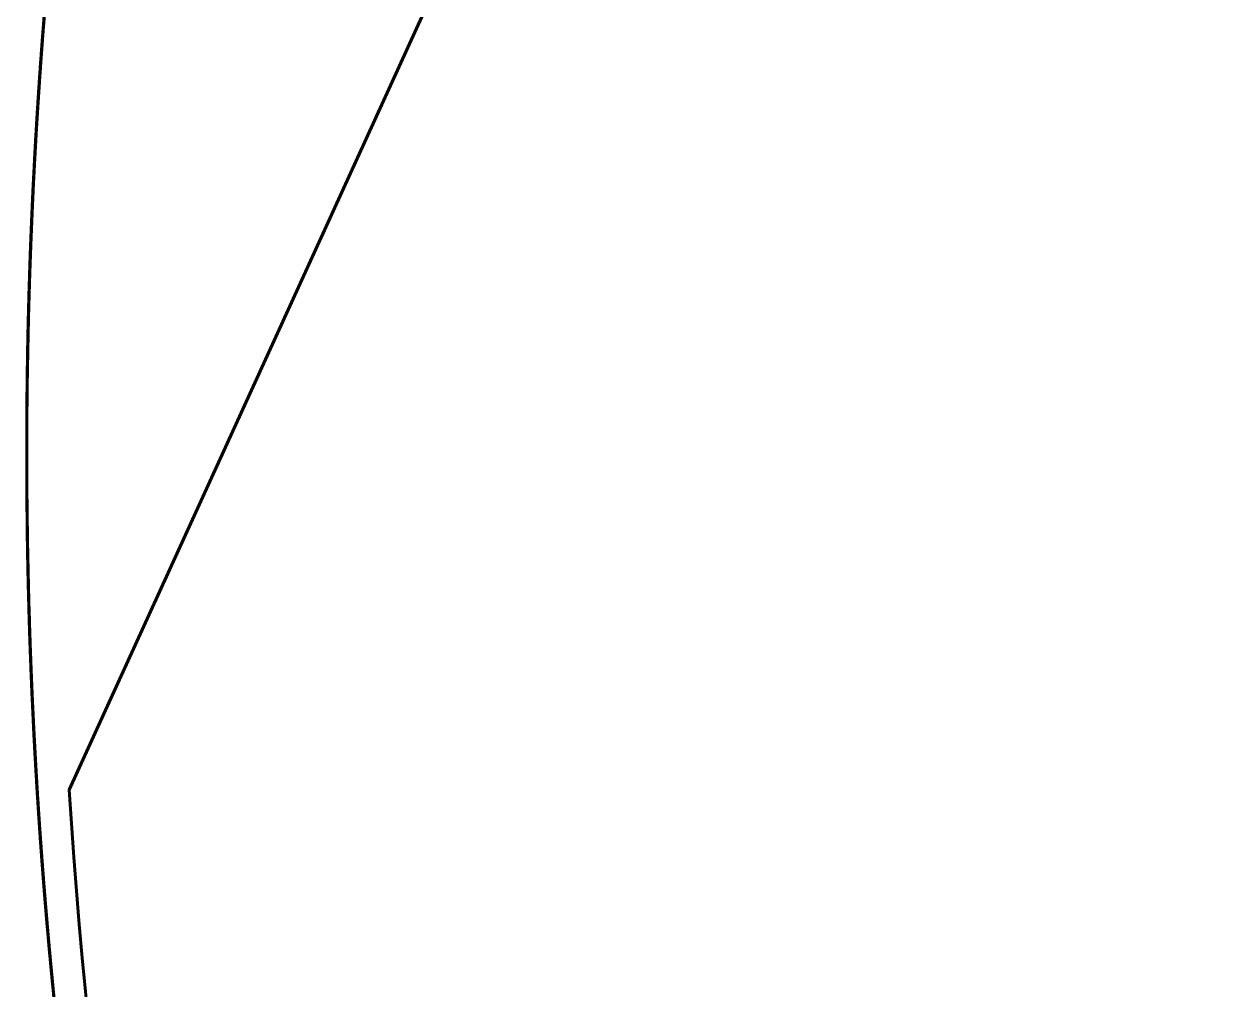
# Model space of a CAD drawing. Header units: millimetres. Extents: x 0 to 840, y 0 to 594.
# Drawn here: x 129.657 to 131.541, y 108.613 to 110.125 of the extents above; entities that cross this region are included whole.
import ezdxf

# ---------------------------------------------------------------- set-up
doc = ezdxf.new("R2010")
doc.units = ezdxf.units.MM
doc.linetypes.add('K5LT_BASIC', pattern=[0])
doc.layers.add('Системный слой', color=7, linetype='Continuous')

msp = doc.modelspace()

# ---------------------------------------------------------------- linework, layer by layer
at = {"layer": 'Системный слой', "color": 5, "linetype": 'K5LT_BASIC', "lineweight": 60, "true_color": 0x0000ff}
for p, q in [((131.38721, 112.56586), (129.72754, 108.9264)), ((129.68689, 110.1169), (129.68573, 110.10185)), ((129.68115, 110.03842), (129.67803, 109.99097)), ((129.6778, 109.98723), (129.67633, 109.96324)), ((129.66207, 109.57934), (129.66158, 109.53983)), ((129.66257, 109.29784), (129.6628, 109.28605)), ((129.66472, 109.20699), (129.66508, 109.1947)), ((129.6657, 109.17493), (129.66693, 109.13974)), ((129.66637, 109.15519), (129.66679, 109.14344)), ((129.6702, 109.0607), (129.67095, 109.04469)), ((129.68936, 108.75997), (129.69234, 108.7243)), ((129.69411, 108.70395), (129.69824, 108.65848))]:
    msp.add_line(p, q, dxfattribs=at)
msp.add_arc((138.21115, 109.45397), 8.5, 183.558416, 206.261997, dxfattribs=at)
for points, knots in [([(136.07952, 117.73398), (136.05516, 117.72771), (135.77275, 117.65368), (135.23964, 117.48432), (134.50201, 117.17139), (133.79685, 116.79088), (133.13035, 116.34613), (132.50835, 115.84102), (131.93628, 115.27997), (131.41916, 114.66792), (130.96152, 114.0102), (130.56736, 113.31258), (130.24014, 112.58117), (129.98272, 111.82238), (129.79736, 111.04285), (129.68568, 110.2494), (129.64865, 109.44899), (129.68661, 108.64862), (129.79921, 107.85531), (129.98548, 107.07599), (130.2387, 106.33242), (130.44963, 105.85892), (130.56179, 105.63431)], [0.9944152957, 0.9944152957, 0.9944152957, 0.9944152957, 0.9944302992, 0.9945894335, 0.9947485678, 0.9949077021, 0.9950668364, 0.9952259707, 0.995385105, 0.9955442393, 0.9957033736, 0.995862508, 0.9960216423, 0.9961807766, 0.9963399109, 0.9964990452, 0.9966581795, 0.9968173138, 0.9969764481, 0.9971355824, 0.9972947167, 0.997444463, 0.997444463, 0.997444463, 0.997444463]), ([(130.91189, 113.9063), (130.86571, 113.83059), (130.68531, 113.52424), (130.4033, 112.96877), (130.10893, 112.22353), (129.88552, 111.45404), (129.7506, 110.74852), (129.70115, 110.30027), (129.68689, 110.1169)], [0.95300248289, 0.95300248289, 0.95300248289, 0.95300248289, 0.95305537874, 0.95321451305, 0.95337364736, 0.95353278167, 0.95369191598, 0.95380162372, 0.95380162372, 0.95380162372, 0.95380162372]), ([(130.25158, 112.57611), (130.15513, 112.33023), (129.98418, 111.82698), (129.79876, 111.05021), (129.71732, 110.47528), (129.69049, 110.16319), (129.68689, 110.1169)], [0.5474236178, 0.5474236178, 0.5474236178, 0.5474236178, 0.5475811585, 0.54774029281, 0.54789942712, 0.5479271244, 0.5479271244, 0.5479271244, 0.5479271244]), ([(130.02032, 111.90608), (130.00255, 111.8467), (129.91168, 111.53071), (129.78021, 110.94916), (129.71007, 110.40725), (129.68784, 110.1291), (129.68689, 110.1169)], [0.98548180945, 0.98548180945, 0.98548180945, 0.98548180945, 0.98551877785, 0.98567791216, 0.98583704647, 0.98584434736, 0.98584434736, 0.98584434736, 0.98584434736]), ([(129.8867, 111.40486), (129.84391, 111.22226), (129.75479, 110.7765), (129.67009, 110.05956), (129.65595, 109.46991), (129.66646, 109.1477), (129.66881, 109.09218)], [0.97490405053, 0.97490405053, 0.97490405053, 0.97490405053, 0.97501591343, 0.97517504774, 0.97533418205, 0.97536732911, 0.97536732911, 0.97536732911, 0.97536732911]), ([(129.80875, 111.0358), (129.76648, 110.81124), (129.72147, 110.50515), (129.69314, 110.19728), (129.68689, 110.1169)], [0.10982551316, 0.10982551316, 0.10982551316, 0.10982551316, 0.10996180777, 0.11000990144, 0.11000990144, 0.11000990144, 0.11000990144]), ([(129.80375, 111.00902), (129.78503, 110.90779), (129.72435, 110.543), (129.66075, 109.90895), (129.65566, 109.1077), (129.72548, 108.30948), (129.85227, 107.61617), (129.96371, 107.19317), (130.01203, 107.02972)], [0.86817539014, 0.86817539014, 0.86817539014, 0.86817539014, 0.86823679185, 0.86839592616, 0.86855506047, 0.86871419478, 0.86887332909, 0.86897499228, 0.86897499228, 0.86897499228, 0.86897499228]), ([(129.80443, 111.01268), (129.79888, 110.98274), (129.74553, 110.6862), (129.70789, 110.38692), (129.68689, 110.1169)], [0.17391563845, 0.17391563845, 0.17391563845, 0.17391563845, 0.17393380013, 0.17409534869, 0.17409534869, 0.17409534869, 0.17409534869]), ([(129.79586, 110.9657), (129.77043, 110.82413), (129.72705, 110.54198), (129.69786, 110.25801), (129.68689, 110.1169)], [0.57979963221, 0.57979963221, 0.57979963221, 0.57979963221, 0.5798854233, 0.57996984802, 0.57996984802, 0.57996984802, 0.57996984802]), ([(129.7681, 110.80209), (129.75083, 110.69393), (129.71892, 110.46605), (129.69623, 110.23706), (129.68689, 110.1169)], [0.93230258622, 0.93230258622, 0.93230258622, 0.93230258622, 0.93236791852, 0.93243980797, 0.93243980797, 0.93243980797, 0.93243980797]), ([(129.75592, 110.72342), (129.73571, 110.58886), (129.7103, 110.38687), (129.69212, 110.18414), (129.68689, 110.1169)], [0.19533577087, 0.19533577087, 0.19533577087, 0.19533577087, 0.19541693189, 0.19545716446, 0.19545716446, 0.19545716446, 0.19545716446]), ([(129.75183, 110.69593), (129.73072, 110.55214), (129.68125, 110.14286), (129.64866, 109.46397), (129.67381, 108.91312), (129.70089, 108.63039), (129.70258, 108.61325)], [0.09921312429, 0.09921312429, 0.09921312429, 0.09921312429, 0.09929980904, 0.09945894335, 0.09961807766, 0.09962835305, 0.09962835305, 0.09962835305, 0.09962835305]), ([(129.74845, 110.67263), (129.72662, 110.52104), (129.67793, 110.10377), (129.64867, 109.41533), (129.6762, 108.8803), (129.70258, 108.61325)], [0.6332632008, 0.6332632008, 0.6332632008, 0.6332632008, 0.63335455124, 0.63351368555, 0.6336737469, 0.6336737469, 0.6336737469, 0.6336737469]), ([(129.74454, 110.64521), (129.72191, 110.48435), (129.70222, 110.3082), (129.68803, 110.13159), (129.68689, 110.1169)], [0.53714053573, 0.53714053573, 0.53714053573, 0.53714053573, 0.53723742839, 0.53724621652, 0.53724621652, 0.53724621652, 0.53724621652]), ([(129.73493, 110.57479), (129.72575, 110.50539), (129.7075, 110.35298), (129.69336, 110.20013), (129.68689, 110.1169)], [0.740091917014, 0.740091917014, 0.740091917014, 0.740091917014, 0.74013367282, 0.74018346619, 0.74018346619, 0.74018346619, 0.74018346619]), ([(129.73464, 110.57254), (129.73005, 110.53779), (129.711, 110.38624), (129.69601, 110.23422), (129.68689, 110.1169)], [0.302175145202, 0.302175145202, 0.302175145202, 0.302175145202, 0.302196053469, 0.302266243221, 0.302266243221, 0.302266243221, 0.302266243221]), ([(129.73077, 110.54285), (129.72522, 110.49961), (129.70812, 110.35788), (129.69458, 110.21575), (129.68689, 110.1169)], [0.206052927302, 0.206052927302, 0.206052927302, 0.206052927302, 0.206078930618, 0.20613807233, 0.20613807233, 0.20613807233, 0.20613807233]), ([(129.71769, 110.43558), (129.70835, 110.35481), (129.69578, 110.23049), (129.68593, 110.10593), (129.68283, 110.06241)], [0.900333424964, 0.900333424964, 0.900333424964, 0.900333424964, 0.900381922342, 0.900407947724, 0.900407947724, 0.900407947724, 0.900407947724]), ([(129.69699, 110.236), (129.69398, 110.20319), (129.6882, 110.13612), (129.68323, 110.06898), (129.68089, 110.03469)], [0.804245147229, 0.804245147229, 0.804245147229, 0.804245147229, 0.804264799491, 0.80428530214, 0.80428530214, 0.80428530214, 0.80428530214]), ([(129.68689, 110.1169), (129.68353, 110.0737), (129.66183, 109.76433), (129.65606, 109.39436), (129.66964, 109.06834), (129.67274, 109.00893)], [0.69745983466, 0.69745983466, 0.69745983466, 0.69745983466, 0.69748567791, 0.69764481222, 0.69768029349, 0.69768029349, 0.69768029349, 0.69768029349]), ([(129.68689, 110.1169), (129.67657, 109.98421), (129.65487, 109.5848), (129.66237, 109.11299), (129.6878, 108.77566), (129.69406, 108.70447)], [0.84699254495, 0.84699254495, 0.84699254495, 0.84699254495, 0.84707192871, 0.84723106302, 0.84727368952, 0.84727368952, 0.84727368952, 0.84727368952]), ([(129.68689, 110.1169), (129.68394, 110.07903), (129.66233, 109.77501), (129.65619, 109.42357), (129.66792, 109.11066), (129.67003, 109.06439)], [0.87903526858, 0.87903526858, 0.87903526858, 0.87903526858, 0.87905792489, 0.8792170592, 0.87924468764, 0.87924468764, 0.87924468764, 0.87924468764]), ([(129.68689, 110.1169), (129.67616, 109.97888), (129.65454, 109.57411), (129.66297, 109.09979), (129.68865, 108.76531), (129.69473, 108.69694)], [0.66541711104, 0.66541711104, 0.66541711104, 0.66541711104, 0.66549968173, 0.66565881604, 0.66569975744, 0.66569975744, 0.66569975744, 0.66569975744]), ([(129.68689, 110.1169), (129.67964, 110.02363), (129.65759, 109.6639), (129.65847, 109.22741), (129.67973, 108.88558), (129.68543, 108.81013)], [0.59065075589, 0.59065075589, 0.59065075589, 0.59065075589, 0.59070655633, 0.59086569064, 0.59091082272, 0.59091082272, 0.59091082272, 0.59091082272]), ([(129.68689, 110.1169), (129.66693, 109.86026), (129.65642, 109.53663), (129.66428, 109.21323), (129.66665, 109.14721)], [0.35567078261, 0.35567078261, 0.35567078261, 0.35567078261, 0.35582431572, 0.35586372253, 0.35586372253, 0.35586372253, 0.35586372253]), ([(129.68689, 110.1169), (129.67881, 110.01297), (129.65939, 109.68605), (129.65877, 109.35836), (129.66709, 109.13532)], [0.22749988807, 0.22749988807, 0.22749988807, 0.22749988807, 0.22756206238, 0.22769519338, 0.22769519338, 0.22769519338, 0.22769519338]), ([(129.68689, 110.1169), (129.67861, 110.01049), (129.65965, 109.68893), (129.65889, 109.36664), (129.6665, 109.15145)], [0.67609801891, 0.67609801891, 0.67609801891, 0.67609801891, 0.67616168046, 0.67629011392, 0.67629011392, 0.67629011392, 0.67629011392]), ([(129.68689, 110.1169), (129.67801, 110.00267), (129.66237, 109.73124), (129.65971, 109.45931), (129.6625, 109.30207)], [0.94312071584, 0.94312071584, 0.94312071584, 0.94312071584, 0.94318905156, 0.94328285359, 0.94328285359, 0.94328285359, 0.94328285359]), ([(129.68689, 110.1169), (129.66856, 109.88122), (129.65041, 109.37922), (129.67648, 108.87746), (129.70258, 108.61325)], [0.00320082266, 0.00320082266, 0.00320082266, 0.00320082266, 0.0033418205, 0.00350018215, 0.00350018215, 0.00350018215, 0.00350018215]), ([(129.68689, 110.1169), (129.67165, 109.92099), (129.66009, 109.65317), (129.66113, 109.38524), (129.6623, 109.31383)], [0.82563072921, 0.82563072921, 0.82563072921, 0.82563072921, 0.82574793125, 0.82579053003, 0.82579053003, 0.82579053003, 0.82579053003]), ([(129.68689, 110.1169), (129.67022, 109.90253), (129.65795, 109.5951), (129.66227, 109.28764), (129.66507, 109.19524)], [0.72950255831, 0.72950255831, 0.72950255831, 0.72950255831, 0.7296308084, 0.72968594246, 0.72968594246, 0.72968594246, 0.72968594246]), ([(129.68689, 110.1169), (129.67594, 109.97604), (129.66577, 109.78385), (129.6621, 109.59147), (129.66159, 109.54036)], [0.03524354629, 0.03524354629, 0.03524354629, 0.03524354629, 0.03532781668, 0.03535830632, 0.03535830632, 0.03535830632, 0.03535830632]), ([(129.68689, 110.1169), (129.68107, 110.04209), (129.67028, 109.87496), (129.66441, 109.70758), (129.66267, 109.61516)], [0.686778926785, 0.686778926785, 0.686778926785, 0.686778926785, 0.686823679185, 0.686878813161, 0.686878813161, 0.686878813161, 0.686878813161]), ([(129.68689, 110.1169), (129.68251, 110.06056), (129.67359, 109.92901), (129.66771, 109.79729), (129.66535, 109.72199)], [0.78290709768, 0.78290709768, 0.78290709768, 0.78290709768, 0.782940802037, 0.782985737872, 0.782985737872, 0.782985737872, 0.782985737872]), ([(129.68689, 110.1169), (129.67903, 110.01581), (129.67114, 109.88419), (129.66631, 109.75243), (129.66535, 109.72199)], [0.857673452823, 0.857673452823, 0.857673452823, 0.857673452823, 0.857733927435, 0.857752091337, 0.857752091337, 0.857752091337, 0.857752091337]), ([(129.68689, 110.1169), (129.6827, 110.06304), (129.67489, 109.94856), (129.66938, 109.83394), (129.66711, 109.77325)], [0.334308966839, 0.334308966839, 0.334308966839, 0.334308966839, 0.33434118396, 0.334377408787, 0.334377408787, 0.334377408787, 0.334377408787]), ([(129.68689, 110.1169), (129.68292, 110.06589), (129.67523, 109.95407), (129.66975, 109.84212), (129.66742, 109.78125)], [0.964482531592, 0.964482531592, 0.964482531592, 0.964482531592, 0.964513049013, 0.964549380595, 0.964549380595, 0.964549380595, 0.964549380595]), ([(129.68689, 110.1169), (129.68618, 110.10779), (129.67817, 110.00261), (129.67211, 109.89729), (129.6682, 109.80101)], [0.259542611706, 0.259542611706, 0.259542611706, 0.259542611706, 0.259548058562, 0.259605529577, 0.259605529577, 0.259605529577, 0.259605529577]), ([(129.68689, 110.1169), (129.68311, 110.06837), (129.67583, 109.96313), (129.6705, 109.85778), (129.6682, 109.80101)], [0.515884400751, 0.515884400751, 0.515884400751, 0.515884400751, 0.515913430936, 0.515947318706, 0.515947318706, 0.515947318706, 0.515947318706]), ([(129.68663, 110.11355), (129.68153, 110.04768), (129.67469, 109.94353), (129.66975, 109.83927), (129.6682, 109.80101)], [0.419756896329, 0.419756896329, 0.419756896329, 0.419756896329, 0.419796308084, 0.419819147772, 0.419819147772, 0.419819147772, 0.419819147772]), ([(129.68689, 110.1169), (129.68516, 110.09465), (129.67797, 109.99727), (129.67245, 109.89977), (129.66918, 109.8245)], [0.34498987472, 0.34498987472, 0.34498987472, 0.34498987472, 0.345003182686, 0.345048118521, 0.345048118521, 0.345048118521, 0.345048118521]), ([(129.68689, 110.1169), (129.68414, 110.08151), (129.67782, 109.9932), (129.67288, 109.90481), (129.67041, 109.85182)], [0.430437137735, 0.430437137735, 0.430437137735, 0.430437137735, 0.430458306811, 0.430489943296, 0.430489943296, 0.430489943296, 0.430489943296]), ([(129.68689, 110.1169), (129.68577, 110.10246), (129.67943, 110.01824), (129.67434, 109.93393), (129.67099, 109.86403)], [0.077967177793, 0.077967177793, 0.077967177793, 0.077967177793, 0.077975811585, 0.078017553761, 0.078017553761, 0.078017553761, 0.078017553761]), ([(129.68689, 110.1169), (129.68557, 110.09998), (129.68096, 110.0383), (129.67702, 109.97657), (129.67451, 109.93176)], [0.526565308633, 0.526565308633, 0.526565308633, 0.526565308633, 0.526575429663, 0.526602199802, 0.526602199802, 0.526602199802, 0.526602199802]), ([(129.68689, 110.1169), (129.68455, 110.08684), (129.68139, 110.04327), (129.67857, 109.99967), (129.67773, 109.98616)], [0.612012571648, 0.612012571648, 0.612012571648, 0.612012571648, 0.612030553788, 0.612038627863, 0.612038627863, 0.612038627863, 0.612038627863]), ([(129.68035, 110.02668), (129.67133, 109.89234), (129.66227, 109.68375), (129.66085, 109.475), (129.66131, 109.40091)], [0.83632962108, 0.83632962108, 0.83632962108, 0.83632962108, 0.83640992998, 0.83645412223, 0.83645412223, 0.83645412223, 0.83645412223]), ([(129.68035, 110.02669), (129.67362, 109.92646), (129.66579, 109.76812), (129.66237, 109.60963), (129.66171, 109.55156)], [0.39841239647, 0.39841239647, 0.39841239647, 0.39841239647, 0.39847231063, 0.398506946088, 0.398506946088, 0.398506946088, 0.398506946088]), ([(129.67773, 109.98616), (129.66904, 109.8468), (129.65367, 109.44054), (129.66877, 108.99023), (129.69605, 108.68097), (129.70022, 108.63752)], [0.74020952235, 0.74020952235, 0.74020952235, 0.74020952235, 0.74029280713, 0.74045194144, 0.74047797784, 0.74047797784, 0.74047797784, 0.74047797784]), ([(129.67681, 109.97123), (129.67073, 109.87097), (129.6594, 109.60705), (129.66031, 109.34281), (129.66557, 109.17922)], [0.30229527385, 0.30229527385, 0.30229527385, 0.30229527385, 0.30235518778, 0.30245281434, 0.30245281434, 0.30245281434, 0.30245281434]), ([(129.6778, 109.98723), (129.67138, 109.88449), (129.66352, 109.7076), (129.66117, 109.53057), (129.66115, 109.45648)], [0.93246565111, 0.93246565111, 0.93246565111, 0.93246565111, 0.93252705283, 0.9325712451, 0.9325712451, 0.9325712451, 0.9325712451]), ([(129.66868, 109.81276), (129.66114, 109.63321), (129.65849, 109.37948), (129.66712, 109.12599), (129.6706, 109.05216)], [0.07802775842, 0.07802775842, 0.07802775842, 0.07802775842, 0.07813494589, 0.07817903181, 0.07817903181, 0.07817903181, 0.07817903181]), ([(129.66868, 109.81276), (129.66503, 109.72574), (129.66058, 109.55943), (129.661, 109.39307), (129.6623, 109.31383)], [0.558668612873, 0.558668612873, 0.558668612873, 0.558668612873, 0.558720560153, 0.558767833044, 0.558767833044, 0.558767833044, 0.558767833044]), ([(129.6682, 109.80101), (129.66664, 109.76275), (129.66279, 109.64918), (129.66121, 109.53556), (129.66115, 109.46022)], [0.483904595019, 0.483904595019, 0.483904595019, 0.483904595019, 0.483927434755, 0.48397237064, 0.48397237064, 0.48397237064, 0.48397237064]), ([(129.66852, 109.80902), (129.66638, 109.75741), (129.66359, 109.67161), (129.6621, 109.58578), (129.66171, 109.55158)], [0.120752133837, 0.120752133837, 0.120752133837, 0.120752133837, 0.120782940802, 0.120803337093, 0.120803337093, 0.120803337093, 0.120803337093]), ([(129.66742, 109.78125), (129.66508, 109.72039), (129.661, 109.57244), (129.66076, 109.42442), (129.66195, 109.33733)], [0.024629487384, 0.024629487384, 0.024629487384, 0.024629487384, 0.024665817951, 0.024717764945, 0.024717764945, 0.024717764945, 0.024717764945]), ([(129.66711, 109.77325), (129.6606, 109.59901), (129.65895, 109.35454), (129.66777, 109.11033), (129.67116, 109.04042)], [0.34505831666, 0.34505831666, 0.34505831666, 0.34505831666, 0.345162317, 0.34520406586, 0.34520406586, 0.34520406586, 0.34520406586]), ([(129.66626, 109.74948), (129.66443, 109.69671), (129.66221, 109.60887), (129.66134, 109.52102), (129.66121, 109.48596)], [0.473233939718, 0.473233939718, 0.473233939718, 0.473233939718, 0.473265436028, 0.473286344209, 0.473286344209, 0.473286344209, 0.473286344209]), ([(129.66535, 109.72199), (129.6644, 109.69155), (129.66254, 109.62015), (129.66158, 109.54874), (129.66132, 109.50777)], [0.387792144728, 0.387792144728, 0.387792144728, 0.387792144728, 0.387810311903, 0.387834745099, 0.387834745099, 0.387834745099, 0.387834745099]), ([(129.66324, 109.64294), (129.6614, 109.55978), (129.66007, 109.38274), (129.66424, 109.20573), (129.66799, 109.11194)], [0.90049144666, 0.90049144666, 0.90049144666, 0.90049144666, 0.90054105665, 0.90059704049, 0.90059704049, 0.90059704049, 0.90059704049]), ([(129.66267, 109.61516), (129.66093, 109.52274), (129.6605, 109.36029), (129.6647, 109.1979), (129.66737, 109.12796)], [0.804368799794, 0.804368799794, 0.804368799794, 0.804368799794, 0.8044239338, 0.80446568266, 0.80446568266, 0.80446568266, 0.80446568266]), ([(129.66295, 109.62947), (129.66193, 109.57965), (129.66098, 109.49955), (129.66116, 109.41945), (129.66139, 109.38918)], [0.28100146736, 0.28100146736, 0.28100146736, 0.28100146736, 0.281031190325, 0.281049244814, 0.281049244814, 0.281049244814, 0.281049244814]), ([(129.66245, 109.60292), (129.66228, 109.59364), (129.65792, 109.3176), (129.66841, 108.99647), (129.69559, 108.68597), (129.69986, 108.64129)], [0.29168765568, 0.29168765568, 0.29168765568, 0.29168765568, 0.29169318905, 0.29185232336, 0.29187909368, 0.29187909368, 0.29187909368, 0.29187909368]), ([(129.66218, 109.58685), (129.66114, 109.51953), (129.66072, 109.40732), (129.66251, 109.29513), (129.66358, 109.25026)], [0.270329036169, 0.270329036169, 0.270329036169, 0.270329036169, 0.270369191598, 0.270395961847, 0.270395961847, 0.270395961847, 0.270395961847]), ([(129.66118, 109.47625), (129.66104, 109.42478), (129.66163, 109.3336), (129.66367, 109.24245), (129.66484, 109.20276)], [0.622820985979, 0.622820985979, 0.622820985979, 0.622820985979, 0.622851686824, 0.622875368835, 0.622875368835, 0.622875368835, 0.622875368835]), ([(129.66115, 109.45648), (129.66113, 109.39842), (129.66198, 109.31257), (129.66412, 109.22675), (129.66495, 109.19898)], [0.708272179448, 0.708272179448, 0.708272179448, 0.708272179448, 0.708306810949, 0.708323383065, 0.708323383065, 0.708323383065, 0.708323383065]), ([(129.66115, 109.44472), (129.6612, 109.39842), (129.6621, 109.30064), (129.66468, 109.20289), (129.6665, 109.15145)], [0.441251819929, 0.441251819929, 0.441251819929, 0.441251819929, 0.441279439847, 0.441310140644, 0.441310140644, 0.441310140644, 0.441310140644]), ([(129.66123, 109.41697), (129.66214, 109.20574), (129.67297, 108.94432), (129.69576, 108.68384), (129.70057, 108.63384)], [0.92189819167, 0.92189819167, 0.92189819167, 0.92189819167, 0.92202418842, 0.92205414564, 0.92205414564, 0.92205414564, 0.92205414564]), ([(129.66131, 109.40091), (129.66177, 109.32682), (129.66373, 109.22514), (129.66749, 109.12351), (129.66865, 109.09593)], [0.067428755058, 0.067428755058, 0.067428755058, 0.067428755058, 0.067472947168, 0.067489412956, 0.067489412956, 0.067489412956, 0.067489412956]), ([(129.66139, 109.38918), (129.66162, 109.3589), (129.66297, 109.25453), (129.66623, 109.15019), (129.6695, 109.07618)], [0.889860993799, 0.889860993799, 0.889860993799, 0.889860993799, 0.889879057925, 0.889923250192, 0.889923250192, 0.889923250192, 0.889923250192]), ([(129.66149, 109.3774), (129.66298, 109.21106), (129.67271, 108.95597), (129.69385, 108.70164), (129.70258, 108.61325)], [0.9325869673, 0.9325869673, 0.9325869673, 0.9325869673, 0.93268618714, 0.93273916747, 0.93273916747, 0.93273916747, 0.93273916747]), ([(129.66189, 109.34161), (129.66298, 109.25844), (129.66818, 109.07095), (129.67955, 108.88372), (129.68778, 108.77968)], [0.6869332035, 0.6869332035, 0.6869332035, 0.6869332035, 0.68698281349, 0.68704506479, 0.68704506479, 0.68704506479, 0.68704506479]), ([(129.66238, 109.30866), (129.66379, 109.22579), (129.67111, 108.99363), (129.6879, 108.7619), (129.70258, 108.61325)], [0.32378888802, 0.32378888802, 0.32378888802, 0.32378888802, 0.32383831954, 0.32392741846, 0.32392741846, 0.32392741846, 0.32392741846]), ([(129.66238, 109.30866), (129.66294, 109.27601), (129.66461, 109.20241), (129.66723, 109.12885), (129.66899, 109.08792)], [0.430597966795, 0.430597966795, 0.430597966795, 0.430597966795, 0.430617441121, 0.43064187419, 0.43064187419, 0.43064187419, 0.43064187419]), ([(129.6625, 109.30207), (129.66384, 109.22675), (129.67096, 108.99678), (129.68737, 108.76722), (129.70258, 108.61325)], [0.50536563083, 0.50536563083, 0.50536563083, 0.50536563083, 0.50541056652, 0.50550285237, 0.50550285237, 0.50550285237, 0.50550285237]), ([(129.6628, 109.28605), (129.6637, 109.23993), (129.66645, 109.14094), (129.67092, 109.04201), (129.67379, 108.98919)], [0.783072422251, 0.783072422251, 0.783072422251, 0.783072422251, 0.783099936346, 0.783131487057, 0.783131487057, 0.783131487057, 0.783131487057]), ([(129.6628, 109.28605), (129.66485, 109.18188), (129.67336, 108.95729), (129.69073, 108.73319), (129.70258, 108.61325)], [0.94328604045, 0.94328604045, 0.94328604045, 0.94328604045, 0.94334818587, 0.94342007534, 0.94342007534, 0.94342007534, 0.94342007534]), ([(129.66296, 109.27803), (129.66407, 109.2239), (129.66665, 109.13824), (129.67052, 109.05263), (129.67211, 109.02111)], [0.419923149576, 0.419923149576, 0.419923149576, 0.419923149576, 0.419955442394, 0.419974264128, 0.419974264128, 0.419974264128, 0.419974264128]), ([(129.66329, 109.2625), (129.66711, 109.09212), (129.68997, 108.65529), (129.7536, 108.16482), (129.81337, 107.84676), (129.82443, 107.79103)], [0.55877803905, 0.55877803905, 0.55877803905, 0.55877803905, 0.55887969446, 0.55903882877, 0.55907271654, 0.55907271654, 0.55907271654, 0.55907271654]), ([(129.66428, 109.22248), (129.66675, 109.13132), (129.67523, 108.93469), (129.69049, 108.73846), (129.70062, 108.63334)], [0.13154968424, 0.13154968424, 0.13154968424, 0.13154968424, 0.13160407384, 0.13166706244, 0.13166706244, 0.13166706244, 0.13166706244]), ([(129.66469, 109.20787), (129.67097, 108.98985), (129.70348, 108.50568), (129.81752, 107.76184), (130.01244, 106.98464), (130.26335, 106.27386), (130.4638, 105.83056), (130.56179, 105.63431)], [0.98602521946, 0.98602521946, 0.98602521946, 0.98602521946, 0.98615531509, 0.9863144494, 0.9864735837, 0.98663271801, 0.986763555, 0.986763555, 0.986763555, 0.986763555]), ([(129.66484, 109.20276), (129.66601, 109.16305), (129.66877, 109.08718), (129.67254, 109.01137), (129.67456, 108.97524)], [0.056787251329, 0.056787251329, 0.056787251329, 0.056787251329, 0.056810948441, 0.056832529361, 0.056832529361, 0.056832529361, 0.056832529361]), ([(129.66545, 109.18296), (129.66716, 109.12884), (129.675, 108.93866), (129.68919, 108.74879), (129.70258, 108.61325)], [0.40926114937, 0.40926114937, 0.40926114937, 0.40926114937, 0.40929344367, 0.40937468148, 0.40937468148, 0.40937468148, 0.40937468148]), ([(129.66617, 109.16115), (129.6674, 109.12499), (129.67257, 108.99772), (129.68059, 108.87059), (129.68778, 108.77968)], [0.772416356761, 0.772416356761, 0.772416356761, 0.772416356761, 0.772437937619, 0.772492328039, 0.772492328039, 0.772492328039, 0.772492328039]), ([(129.66832, 109.10395), (129.67237, 109.00501), (129.68107, 108.85597), (129.69367, 108.70723), (129.69835, 108.65721)], [0.654937749269, 0.654937749269, 0.654937749269, 0.654937749269, 0.654996817314, 0.655026782305, 0.655026782305, 0.655026782305, 0.655026782305]), ([(129.66899, 109.08792), (129.67028, 109.05767), (129.67619, 108.9351), (129.68473, 108.81267), (129.69266, 108.72057)], [0.676302755382, 0.676302755382, 0.676302755382, 0.676302755382, 0.676320814768, 0.676375948741, 0.676375948741, 0.676375948741, 0.676375948741]), ([(129.66989, 109.06748), (129.67287, 109.0017), (129.68018, 108.87297), (129.69041, 108.74444), (129.69611, 108.68162)], [0.302475048666, 0.302475048666, 0.302475048666, 0.302475048666, 0.302514322088, 0.302551948682, 0.302551948682, 0.302551948682, 0.302551948682]), ([(129.6702, 109.0607), (129.67178, 109.02636), (129.67749, 108.9168), (129.6853, 108.80735), (129.69166, 108.73229)], [0.761755436292, 0.761755436292, 0.761755436292, 0.761755436292, 0.761775938893, 0.761820874714, 0.761820874714, 0.761820874714, 0.761820874714]), ([(129.67023, 109.06012), (129.67254, 109.00996), (129.67898, 108.89261), (129.68785, 108.77541), (129.69372, 108.70835)], [0.217029250539, 0.217029250539, 0.217029250539, 0.217029250539, 0.217059197963, 0.217099348885, 0.217099348885, 0.217099348885, 0.217099348885]), ([(129.67035, 109.05742), (129.67214, 109.01884), (129.68003, 108.87058), (129.69178, 108.72256), (129.70258, 108.61325)], [0.580180655758, 0.580180655758, 0.580180655758, 0.580180655758, 0.580203691916, 0.580269207523, 0.580269207523, 0.580269207523, 0.580269207523]), ([(129.6704, 109.05631), (129.67366, 108.98643), (129.68124, 108.8576), (129.69174, 108.72898), (129.69715, 108.67015)], [0.569499967648, 0.569499967648, 0.569499967648, 0.569499967648, 0.569541693189, 0.56957693593, 0.56957693593, 0.56957693593, 0.56957693593]), ([(129.67077, 109.04842), (129.67473, 108.96516), (129.68214, 108.84585), (129.69206, 108.72673), (129.69529, 108.69069)], [0.024775236167, 0.024775236167, 0.024775236167, 0.024775236167, 0.02482495226, 0.024846532806, 0.024846532806, 0.024846532806, 0.024846532806]), ([(129.67216, 109.02023), (129.67376, 108.98871), (129.6791, 108.89389), (129.68602, 108.79917), (129.69135, 108.73598)], [0.398612624388, 0.398612624388, 0.398612624388, 0.398612624388, 0.39863144494, 0.398669270618, 0.398669270618, 0.398669270618, 0.398669270618]), ([(129.67489, 108.96945), (129.67691, 108.93389), (129.68289, 108.83897), (129.69046, 108.74416), (129.69581, 108.68491)], [0.751092693893, 0.751092693893, 0.751092693893, 0.751092693893, 0.751113940166, 0.751149421422, 0.751149421422, 0.751149421422, 0.751149421422]), ([(129.67677, 108.93745), (129.68611, 108.78314), (129.70471, 108.57122), (129.7312, 108.3602), (129.73902, 108.30267)], [0.0782018718, 0.0782018718, 0.0782018718, 0.0782018718, 0.0782940802, 0.07832871432, 0.07832871432, 0.07832871432, 0.07832871432]), ([(129.67677, 108.93745), (129.68658, 108.77532), (129.70522, 108.56631), (129.73152, 108.35821), (129.73785, 108.31132)], [0.34522456824, 0.34522456824, 0.34522456824, 0.34522456824, 0.34532145131, 0.34534967529, 0.34534967529, 0.34534967529, 0.34534967529]), ([(129.67741, 108.92693), (129.67939, 108.89489), (129.68431, 108.82185), (129.69017, 108.74888), (129.69376, 108.70794)], [0.387950294659, 0.387950294659, 0.387950294659, 0.387950294659, 0.387969446213, 0.387993956586, 0.387993956586, 0.387993956586, 0.387993956586]), ([(129.67897, 108.90225), (129.68357, 108.83116), (129.69101, 108.73478), (129.70008, 108.63855), (129.70258, 108.61325)], [0.911319697153, 0.911319697153, 0.911319697153, 0.911319697153, 0.911362189688, 0.911377351716, 0.911377351716, 0.911377351716, 0.911377351716]), ([(129.67925, 108.89799), (129.68397, 108.82548), (129.69137, 108.73052), (129.70036, 108.63571), (129.70258, 108.61325)], [0.281146982364, 0.281146982364, 0.281146982364, 0.281146982364, 0.281190324634, 0.281203786963, 0.281203786963, 0.281203786963, 0.281203786963]), ([(129.67949, 108.89425), (129.68174, 108.85995), (129.68702, 108.78623), (129.69326, 108.71258), (129.69687, 108.67321)], [0.473404068718, 0.473404068718, 0.473404068718, 0.473404068718, 0.473424570338, 0.47344815361, 0.47344815361, 0.47344815361, 0.47344815361]), ([(129.68002, 108.88626), (129.6851, 108.80984), (129.69239, 108.71881), (129.70113, 108.62791), (129.70258, 108.61325)], [0.548172016303, 0.548172016303, 0.548172016303, 0.548172016303, 0.548217695735, 0.54822648389, 0.54822648389, 0.54822648389, 0.54822648389]), ([(129.68135, 108.86653), (129.68381, 108.83082), (129.68966, 108.75302), (129.69658, 108.6753), (129.70063, 108.63328)], [0.110258725582, 0.110258725582, 0.110258725582, 0.110258725582, 0.110280076385, 0.110305260119, 0.110305260119, 0.110305260119, 0.110305260119]), ([(129.68221, 108.85424), (129.68553, 108.80699), (129.69185, 108.72662), (129.69931, 108.64634), (129.70258, 108.61325)], [0.644306568642, 0.644306568642, 0.644306568642, 0.644306568642, 0.644334818587, 0.644354654788, 0.644354654788, 0.644354654788, 0.644354654788]), ([(129.68331, 108.83882), (129.68919, 108.75728), (129.7024, 108.60462), (129.71972, 108.45238), (129.72868, 108.38148)], [0.900651430735, 0.900651430735, 0.900651430735, 0.900651430735, 0.900700190961, 0.900742817478, 0.900742817478, 0.900742817478, 0.900742817478]), ([(129.68416, 108.82712), (129.68657, 108.79425), (129.69223, 108.72292), (129.69879, 108.65166), (129.70258, 108.61325)], [0.825887408001, 0.825887408001, 0.825887408001, 0.825887408001, 0.825907065563, 0.825930088701, 0.825930088701, 0.825930088701, 0.825930088701]), ([(129.68505, 108.81506), (129.68801, 108.77556), (129.69353, 108.70826), (129.69984, 108.64103), (129.70258, 108.61325)], [0.462738943691, 0.462738943691, 0.462738943691, 0.462738943691, 0.462762571611, 0.462779220875, 0.462779220875, 0.462779220875, 0.462779220875]), ([(129.68508, 108.81477), (129.68784, 108.77785), (129.69332, 108.71065), (129.69959, 108.64351), (129.70258, 108.61325)], [0.014140871468, 0.014140871468, 0.014140871468, 0.014140871468, 0.014162953533, 0.014181090035, 0.014181090035, 0.014181090035, 0.014181090035]), ([(129.68624, 108.79943), (129.68947, 108.75733), (129.6947, 108.69525), (129.70061, 108.63323), (129.70258, 108.61325)], [0.729764757231, 0.729764757231, 0.729764757231, 0.729764757231, 0.729789942712, 0.729801917803, 0.729801917803, 0.729801917803, 0.729801917803]), ([(129.6879, 108.77819), (129.68943, 108.7588), (129.69398, 108.70379), (129.69907, 108.64883), (129.70258, 108.61325)], [0.195723599387, 0.195723599387, 0.195723599387, 0.195723599387, 0.19573520051, 0.195756523948, 0.195756523948, 0.195756523948, 0.195756523948]), ([(129.70258, 108.61325), (129.72271, 108.40955), (129.75174, 108.19489), (129.78887, 107.98162), (129.79091, 107.97)], [0.02486199792, 0.02486199792, 0.02486199792, 0.02486199792, 0.02498408657, 0.02499111962, 0.02499111962, 0.02499111962, 0.02499111962]), ([(129.70258, 108.61325), (129.71336, 108.5042), (129.73223, 108.34458), (129.7556, 108.18558), (129.76349, 108.13508)], [0.056904721532, 0.056904721532, 0.056904721532, 0.056904721532, 0.05697008275, 0.057000572773, 0.057000572773, 0.057000572773, 0.057000572773]), ([(129.70258, 108.61325), (129.72089, 108.42799), (129.75084, 108.20094), (129.78986, 107.97538), (129.79746, 107.93333)], [0.12099016881, 0.12099016881, 0.12099016881, 0.12099016881, 0.12110120942, 0.12112669652, 0.12112669652, 0.12112669652, 0.12112669652]), ([(129.70258, 108.61325), (129.7053, 108.58573), (129.72559, 108.3901), (129.75263, 108.19521), (129.78081, 108.02856)], [0.17439470818, 0.17439470818, 0.17439470818, 0.17439470818, 0.17441120306, 0.17451201651, 0.17451201651, 0.17451201651, 0.17451201651]), ([(129.70258, 108.61325), (129.70972, 108.54106), (129.72205, 108.43059), (129.73654, 108.32037), (129.74184, 108.28212)], [0.249161063316, 0.249161063316, 0.249161063316, 0.249161063316, 0.249204328454, 0.24922736418, 0.24922736418, 0.24922736418, 0.24922736418]), ([(129.70258, 108.61325), (129.70348, 108.60416), (129.71429, 108.49655), (129.72714, 108.38914), (129.74061, 108.29104)], [0.270522879078, 0.270522879078, 0.270522879078, 0.270522879078, 0.270528325907, 0.270587389884, 0.270587389884, 0.270587389884, 0.270587389884]), ([(129.70258, 108.61325), (129.71672, 108.47017), (129.73605, 108.31469), (129.75964, 108.15986), (129.76161, 108.14716)], [0.494821944503, 0.494821944503, 0.494821944503, 0.494821944503, 0.494907702101, 0.494915364497, 0.494915364497, 0.494915364497, 0.494915364497]), ([(129.70258, 108.61325), (129.70737, 108.56481), (129.7179, 108.4668), (129.73012, 108.36898), (129.73674, 108.31952)], [0.526864668123, 0.526864668123, 0.526864668123, 0.526864668123, 0.526893698282, 0.526923463783, 0.526923463783, 0.526923463783, 0.526923463783]), ([(129.70258, 108.61325), (129.70425, 108.59636), (129.70952, 108.54461), (129.71526, 108.4929), (129.71935, 108.45809)], [0.537545576005, 0.537545576005, 0.537545576005, 0.537545576005, 0.537555697008, 0.537576605224, 0.537576605224, 0.537576605224, 0.537576605224]), ([(129.70258, 108.61325), (129.7149, 108.4886), (129.73488, 108.32355), (129.75966, 108.15918), (129.76606, 108.11871)], [0.590950115393, 0.590950115393, 0.590950115393, 0.590950115393, 0.591024824952, 0.59104926009, 0.59104926009, 0.59104926009, 0.59104926009]), ([(129.70258, 108.61325), (129.70866, 108.5517), (129.72334, 108.41798), (129.74117, 108.28465), (129.75172, 108.21276)], [0.612311931139, 0.612311931139, 0.612311931139, 0.612311931139, 0.612348822406, 0.612392161749, 0.612392161749, 0.612392161749, 0.612392161749]), ([(129.70258, 108.61325), (129.70555, 108.58325), (129.71688, 108.47443), (129.7303, 108.36584), (129.74112, 108.28733)], [0.62299283902, 0.62299283902, 0.62299283902, 0.62299283902, 0.623010821133, 0.623058094024, 0.623058094024, 0.623058094024, 0.623058094024]), ([(129.70258, 108.61325), (129.70684, 108.57013), (129.72011, 108.44558), (129.73611, 108.32134), (129.74774, 108.24024)], [0.708440102035, 0.708440102035, 0.708440102035, 0.708440102035, 0.708465945258, 0.708514811631, 0.708514811631, 0.708514811631, 0.708514811631]), ([(129.70258, 108.61325), (129.70373, 108.60168), (129.70927, 108.5467), (129.71535, 108.49177), (129.72048, 108.44844)], [0.719121009918, 0.719121009918, 0.719121009918, 0.719121009918, 0.719127943985, 0.719153970666, 0.719153970666, 0.719153970666, 0.719153970666]), ([(129.70258, 108.61325), (129.71126, 108.52547), (129.72653, 108.39198), (129.74495, 108.25891), (129.75165, 108.21327)], [0.783206457175, 0.783206457175, 0.783206457175, 0.783206457175, 0.783259070656, 0.783286585631, 0.783286585631, 0.783286585631, 0.783286585631]), ([(129.70258, 108.61325), (129.70814, 108.55702), (129.73269, 108.33139), (129.76623, 108.10682), (129.79642, 107.93908)], [0.79388736505, 0.79388736505, 0.79388736505, 0.79388736505, 0.79392106938, 0.79402273256, 0.79402273256, 0.79402273256, 0.79402273256]), ([(129.70258, 108.61325), (129.70502, 108.58856), (129.71391, 108.50241), (129.72411, 108.4164), (129.73206, 108.35511)], [0.804568272932, 0.804568272932, 0.804568272932, 0.804568272932, 0.80458306811, 0.804619932014, 0.804619932014, 0.804619932014, 0.804619932014]), ([(129.70258, 108.61325), (129.71879, 108.44925), (129.75049, 108.20178), (129.79297, 107.95601), (129.80861, 107.87287)], [0.84729190445, 0.84729190445, 0.84729190445, 0.84729190445, 0.84739019733, 0.84744065722, 0.84744065722, 0.84744065722, 0.84744065722]), ([(129.70258, 108.61325), (129.70632, 108.57545), (129.71683, 108.47586), (129.72909, 108.37646), (129.73737, 108.31486)], [0.890015535947, 0.890015535947, 0.890015535947, 0.890015535947, 0.890038192234, 0.89007526698, 0.89007526698, 0.89007526698, 0.89007526698]), ([(129.70258, 108.61325), (129.7232, 108.40459), (129.75988, 108.13506), (129.80935, 107.86775), (129.82132, 107.80676)], [0.9220582596, 0.9220582596, 0.9220582596, 0.9220582596, 0.92218332272, 0.92222039734, 0.92222039734, 0.92222039734, 0.92222039734])]:
    msp.add_open_spline(points, degree=3, knots=knots, dxfattribs=at)
for points in [[(129.70034, 110.27165), (129.69539, 110.22011), (129.6909, 110.16852), (129.68689, 110.1169)], [(129.68689, 110.1169), (129.67871, 110.01169), (129.67247, 109.90633), (129.66819, 109.80089)], [(129.68689, 110.1169), (129.67871, 110.01173), (129.67248, 109.90641), (129.6682, 109.80101)], [(129.68689, 110.1169), (129.67933, 110.01972), (129.67344, 109.92241), (129.66921, 109.82503)], [(129.68689, 110.1169), (129.68434, 110.08418), (129.68199, 110.05144), (129.67982, 110.01869)], [(129.68689, 110.1169), (129.68434, 110.08418), (129.68199, 110.05144), (129.67982, 110.01869)], [(129.68035, 110.02668), (129.67893, 110.00554), (129.67759, 109.98439), (129.67633, 109.96324)], [(129.66486, 109.70596), (129.66362, 109.66377), (129.66269, 109.62157), (129.66207, 109.57937)], [(129.66295, 109.62947), (129.66187, 109.57698), (129.66128, 109.52448), (129.66117, 109.47197)], [(129.66218, 109.58685), (129.66179, 109.56174), (129.66151, 109.53662), (129.66134, 109.51151)], [(129.6612, 109.42474), (129.66176, 109.26221), (129.66695, 109.09969), (129.67677, 108.93745)], [(129.66184, 109.34535), (129.66333, 109.22781), (129.66725, 109.1103), (129.67359, 108.99293)], [(129.6625, 109.30207), (129.66297, 109.27572), (129.66356, 109.24937), (129.66427, 109.22302)], [(129.6628, 109.28605), (129.66402, 109.2239), (129.66592, 109.16177), (129.66849, 109.09966)], [(129.66304, 109.27415), (129.66404, 109.22666), (129.66543, 109.17917), (129.66723, 109.1317)], [(129.66304, 109.27415), (129.66385, 109.23592), (129.66491, 109.19769), (129.66622, 109.15946)], [(129.66313, 109.27002), (129.66415, 109.22248), (129.66557, 109.17495), (129.66739, 109.12743)], [(129.66428, 109.22248), (129.66532, 109.18421), (129.66662, 109.14593), (129.66817, 109.10767)], [(129.66428, 109.22248), (129.665, 109.19613), (129.66583, 109.16979), (129.66679, 109.14344)], [(129.66472, 109.20699), (129.66541, 109.1831), (129.6662, 109.15921), (129.66709, 109.13532)], [(129.66508, 109.1947), (129.66612, 109.16035), (129.66737, 109.126), (129.66883, 109.09166)], [(129.67677, 108.93745), (129.68332, 108.82923), (129.69192, 108.72114), (129.70258, 108.61325)], [(129.67741, 108.92693), (129.68387, 108.82223), (129.69227, 108.71764), (129.70258, 108.61325)], [(129.68055, 108.87827), (129.68398, 108.82748), (129.68786, 108.77672), (129.6922, 108.72599)], [(129.68191, 108.85854), (129.68576, 108.8033), (129.69016, 108.7481), (129.69508, 108.69295)], [(129.68563, 108.80738), (129.68703, 108.78891), (129.6885, 108.77045), (129.69002, 108.75199)], [(129.68596, 108.80312), (129.68837, 108.7715), (129.69096, 108.7399), (129.69373, 108.70832)], [(129.68657, 108.79513), (129.68819, 108.77418), (129.68989, 108.75323), (129.69166, 108.73229)], [(129.68686, 108.7914), (129.68941, 108.75855), (129.69216, 108.72571), (129.69509, 108.6929)]]:
    msp.add_open_spline(points, degree=3, dxfattribs=at)

doc.saveas('drawing.dxf')
